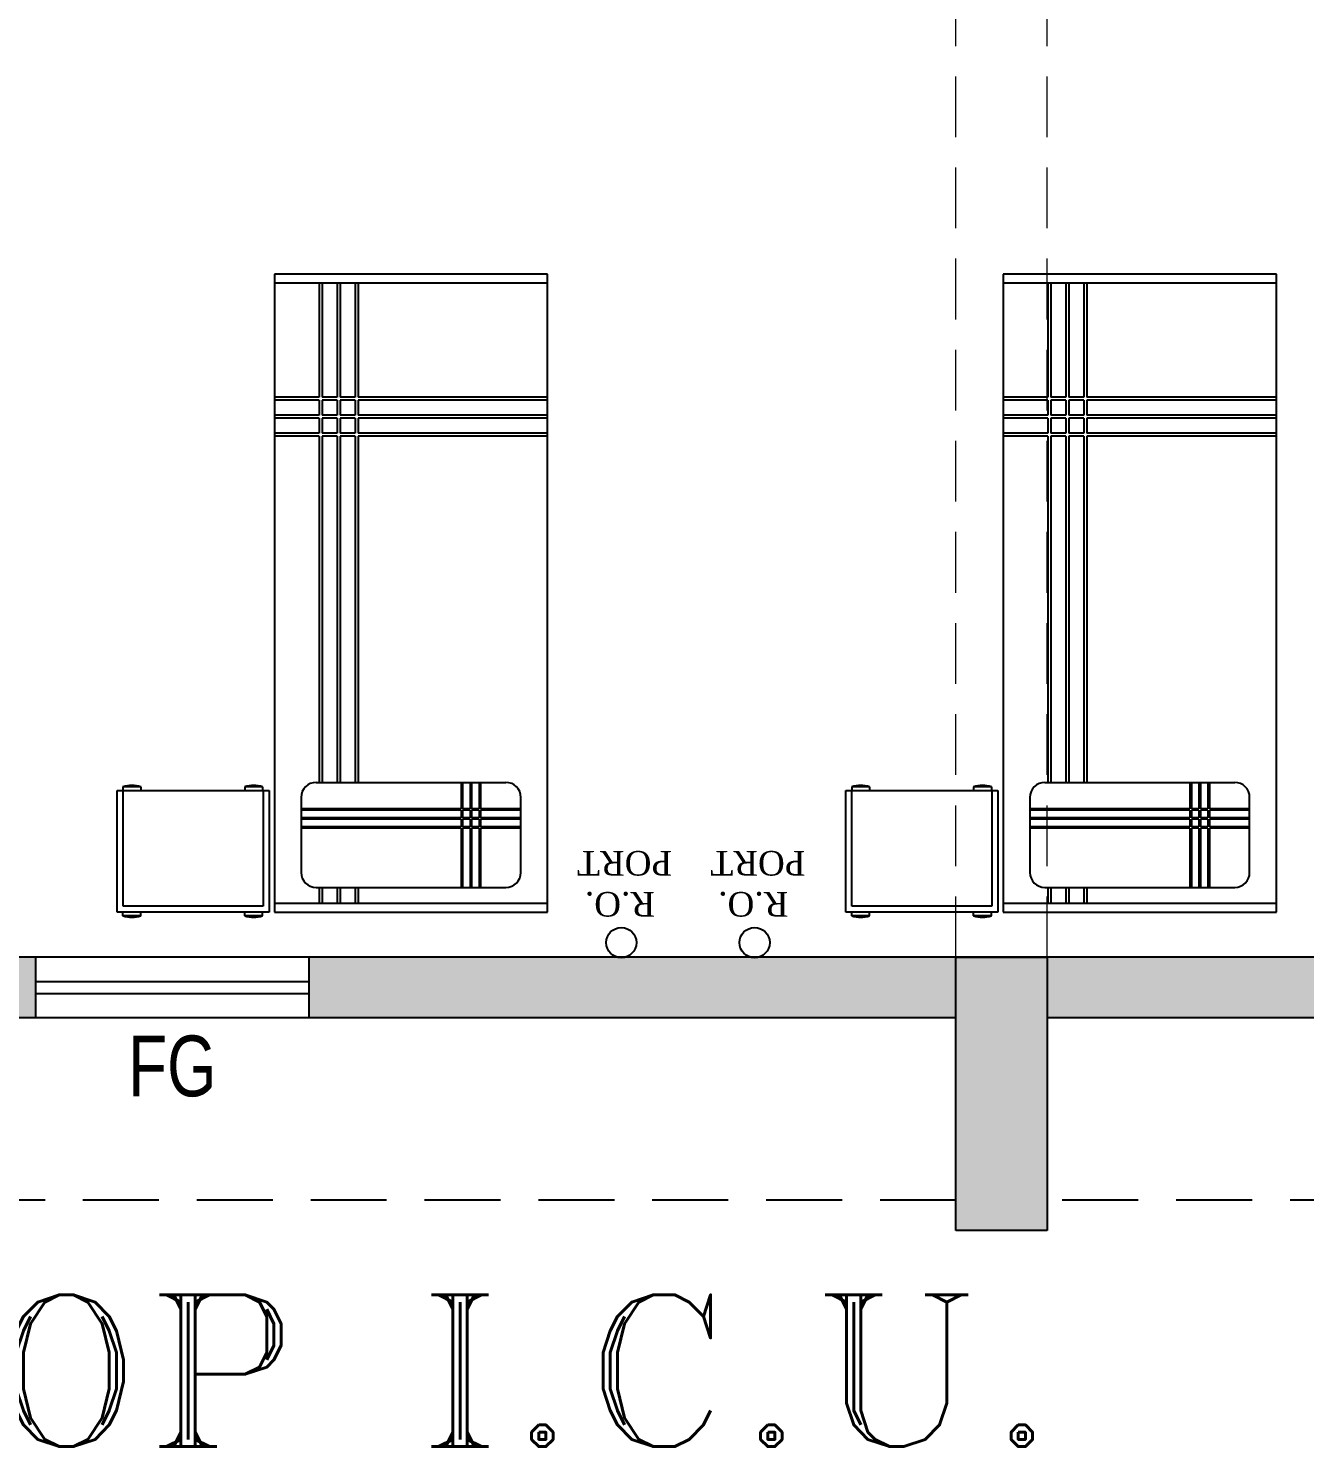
# Model space of a CAD drawing. Extents: x 11034434 to 11724204, y -4674497 to -3911811.
# Drawn here: x 11655334 to 11659537, y -4577864 to -4573195 of the extents above; entities that cross this region are included whole.
import ezdxf

# ---------------------------------------------------------------- set-up
doc = ezdxf.new("R2010")
doc.units = 0
doc.header["$MEASUREMENT"] = 0
for name, pattern in [('CENTER', [0]), ('DASHED', [0.75, 0.5, -0.25]), ('HIDDEN', [0.375, 0.25, -0.125])]:
    doc.linetypes.add(name, pattern=pattern)
doc.layers.get('0').update_dxf_attribs({"color": 251, "linetype": 'CONTINUOUS'})
for name, color, linetype in [('BEAM', 251, 'CONTINUOUS'), ('HATCH', 251, 'CONTINUOUS'), ('HS', 251, 'CONTINUOUS')]:
    doc.layers.add(name, color=color, linetype=linetype)
doc.layers.add('OT TEXT', color=251, linetype='CONTINUOUS', lineweight=5)
doc.styles.add('ARIAL', font='arial.ttf', dxfattribs={"width": 0.75})
doc.styles.add('ROMANT', font='romant.shx')
doc.styles.get("Standard").update_dxf_attribs({"font": 'arial.ttf'})

msp = doc.modelspace()

# ---------------------------------------------------------------- hatches: boundary and pattern name
at = {"layer": 'HATCH', "ltscale": 500}
h = msp.add_hatch(color=251, dxfattribs=at)
h.dxf.hatch_style = 1
h.paths.add_polyline_path([(11633364, -4566323), (11633664, -4566323), (11633664, -4567223), (11633364, -4567223)])
h.paths.add_polyline_path([(11676774, -4570188), (11677674, -4570188), (11677674, -4570488), (11676774, -4570488)])
h.paths.add_polyline_path([(11651189, -4576253), (11651489, -4576253), (11651489, -4577153), (11651189, -4577153)])
h.paths.add_polyline_path([(11673574, -4576253), (11674174, -4576253), (11674174, -4576553), (11673574, -4576553)])
h.paths.add_polyline_path([(11629934, -4558133), (11630684, -4558133), (11630684, -4558433), (11629934, -4558433)])
h.paths.add_polyline_path([(11629934, -4561663), (11630834, -4561663), (11630834, -4561963), (11629934, -4561963)])
h.paths.add_polyline_path([(11666915.7, -4576153), (11667744, -4576153), (11667744, -4576453), (11666915.7, -4576453)])
h.paths.add_polyline_path([(11643159, -4575553), (11643459, -4575553), (11643459, -4576453), (11643159, -4576453)])
h.paths.add_polyline_path([(11636989, -4575703), (11637289, -4575703), (11637289, -4576453), (11636989, -4576453)])
h.paths.add_polyline_path([(11636664, -4576478), (11636964, -4576478), (11636964, -4577228), (11636664, -4577228)])
h.paths.add_polyline_path([(11629934, -4547263), (11630684, -4547263), (11630684, -4547563), (11629934, -4547563)])
h.paths.add_polyline_path([(11676774, -4547263), (11677674, -4547263), (11677674, -4547563), (11676774, -4547563)])
h.paths.add_polyline_path([(11629834, -4566323), (11630134, -4566323), (11630134, -4567223), (11629834, -4567223)])
h.paths.add_polyline_path([(11636664, -4575703), (11636964, -4575703), (11636964, -4576453), (11636664, -4576453)])
h.paths.add_polyline_path([(11676674, -4533533), (11676974, -4533533), (11676974, -4532554.7), (11676674, -4532554.7)])
h.paths.add_polyline_path([(11629934, -4554533), (11630684, -4554533), (11630684, -4554833), (11629934, -4554833)])
h.paths.add_polyline_path([(11658389, -4576253), (11658689, -4576253), (11658689, -4577153), (11658389, -4577153)])
h.paths.add_polyline_path([(11676774, -4527303), (11677674, -4527303), (11677674, -4527603), (11676774, -4527603)])
h.paths.add_polyline_path([(11676774, -4543663), (11677674, -4543663), (11677674, -4543963), (11676774, -4543963)])
h.paths.add_polyline_path([(11629934, -4550933), (11630684, -4550933), (11630684, -4551233), (11629934, -4551233)])
h.paths.add_polyline_path([(11661989, -4570223), (11662289, -4570223), (11662289, -4571123), (11661989, -4571123)])
h.paths.add_polyline_path([(11676774, -4550933), (11677674, -4550933), (11677674, -4551233), (11676774, -4551233)])
h.paths.add_polyline_path([(11634979, -4536533), (11635279, -4536533), (11635279, -4537133), (11634979, -4537133)])
h.paths.add_polyline_path([(11629934, -4536533), (11630834, -4536533), (11630834, -4536833), (11629934, -4536833)])
h.paths.add_polyline_path([(11676774, -4536533), (11677574, -4536533), (11677574, -4536833), (11676774, -4536833)])
h.paths.add_polyline_path([(11673574, -4565263), (11674272.9, -4565263), (11674272.9, -4565563), (11673574, -4565563)])
h.paths.add_polyline_path([(11670744, -4576153), (11671572.3, -4576153), (11671572.3, -4576453), (11670744, -4576453)])
h.paths.add_polyline_path([(11676774, -4558133), (11677674, -4558133), (11677674, -4558433), (11676774, -4558433)])
h.paths.add_polyline_path([(11634979, -4532933), (11635279, -4532933), (11635279, -4533533), (11634979, -4533533)])
h.paths.add_polyline_path([(11635304, -4532933), (11635604, -4532933), (11635604, -4533533), (11635304, -4533533)])
h.paths.add_polyline_path([(11631314, -4532633), (11631614, -4532633), (11631614, -4533533), (11631314, -4533533)])
h.paths.add_polyline_path([(11676774, -4576153), (11677674, -4576153), (11677674, -4576453), (11676774, -4576453)])
h.paths.add_polyline_path([(11649424, -4525003), (11649724, -4525003), (11649724, -4525903), (11649424, -4525903)])
h.paths.add_polyline_path([(11655454, -4525003), (11655754, -4525003), (11655754, -4525903), (11655454, -4525903)])
h.paths.add_polyline_path([(11633364, -4575703), (11633664, -4575703), (11633664, -4576453), (11633364, -4576453)])
h.paths.add_polyline_path([(11635304, -4536533), (11635604, -4536533), (11635604, -4537133), (11635304, -4537133)])
h.paths.add_polyline_path([(11646124, -4525003), (11646424, -4525003), (11646424, -4525903), (11646124, -4525903)])
h.paths.add_polyline_path([(11631314, -4526753), (11631614, -4526753), (11631614, -4527503), (11631314, -4527503)])
h.paths.add_polyline_path([(11634979, -4540133), (11635279, -4540133), (11635279, -4540733), (11634979, -4540733)])
h.paths.add_polyline_path([(11635304, -4540733), (11635604, -4540733), (11635604, -4540133), (11635304, -4540133)])
h.paths.add_polyline_path([(11633364, -4561213), (11633664, -4561213), (11633664, -4561963), (11633364, -4561963)])
h.paths.add_polyline_path([(11634979, -4526753), (11635279, -4526753), (11635279, -4527503), (11634979, -4527503)])
h.paths.add_polyline_path([(11632914, -4576478), (11633664, -4576478), (11633664, -4576778), (11632914, -4576778)])
h.paths.add_polyline_path([(11661989, -4576253), (11662289, -4576253), (11662289, -4577153), (11661989, -4577153)])
h.paths.add_polyline_path([(11633364, -4570223), (11633664, -4570223), (11633664, -4570973), (11633364, -4570973)])
h.paths.add_polyline_path([(11654789, -4576253), (11655089, -4576253), (11655089, -4577153), (11654789, -4577153)])
h.paths.add_polyline_path([(11676774, -4540133), (11677674, -4540133), (11677674, -4540433), (11676774, -4540433)])
h.paths.add_polyline_path([(11629934, -4543663), (11630684, -4543663), (11630684, -4543963), (11629934, -4543963)])
h.paths.add_polyline_path([(11670744, -4576478), (11671344, -4576478), (11671344, -4576778), (11670744, -4576778)])
h.paths.add_polyline_path([(11629659, -4576478), (11630409, -4576478), (11630409, -4576778), (11629659, -4576778)])
h.paths.add_polyline_path([(11667144, -4576478), (11667744, -4576478), (11667744, -4576778), (11667144, -4576778)])
h.paths.add_polyline_path([(11630834, -4540133), (11629934, -4540133), (11629934, -4540433), (11630834, -4540433)])
h.paths.add_polyline_path([(11643159, -4570223), (11643459, -4570223), (11643459, -4571123), (11643159, -4571123)])
h.paths.add_polyline_path([(11647589, -4576253), (11647889, -4576253), (11647889, -4577153), (11647589, -4577153)])
h.paths.add_polyline_path([(11667444, -4570223), (11667744, -4570223), (11667744, -4571123), (11667444, -4571123)])
h.paths.add_polyline_path([(11676774, -4561663), (11677674, -4561663), (11677674, -4561963), (11676774, -4561963)])
h.paths.add_polyline_path([(11676774, -4566923), (11677752.3, -4566923), (11677752.3, -4567223), (11676774, -4567223)])
h.paths.add_polyline_path([(11637734, -4526603), (11638034, -4526603), (11638034, -4527503), (11637734, -4527503)])
edge = h.paths.add_edge_path()
edge.add_line((11658239, -4526603), (11658239, -4527503))
edge.add_line((11670744, -4567223), (11671722.3, -4567223))
edge.add_line((11636664, -4561213), (11636664, -4561963))
edge.add_line((11658539, -4533533), (11658539, -4532633))
edge.add_line((11636964, -4570973), (11636964, -4570223))
edge.add_line((11636989, -4570223), (11636989, -4570973))
h.paths.add_polyline_path([(11655454, -4566923), (11656354, -4566923), (11656354, -4567223), (11655454, -4567223)], flags=17)
h.paths.add_polyline_path([(11640094, -4566323), (11640394, -4566323), (11640394, -4567223), (11640094, -4567223)], flags=17)
h.paths.add_polyline_path([(11636989, -4566473), (11637289, -4566473), (11637289, -4567223), (11636989, -4567223)], flags=17)
h.paths.add_polyline_path([(11636989, -4570223), (11637289, -4570223), (11637289, -4570973), (11636989, -4570973)], flags=17)
h.paths.add_polyline_path([(11645445.7, -4566923), (11646424, -4566923), (11646424, -4567223), (11645445.7, -4567223)], flags=17)
h.paths.add_polyline_path([(11647249.9, -4570223), (11648228.1, -4570223), (11648228.1, -4570523), (11647249.9, -4570523)], flags=17)
h.paths.add_polyline_path([(11660814, -4566923), (11661714, -4566923), (11661714, -4567223), (11660814, -4567223)], flags=17)
h.paths.add_polyline_path([(11649424, -4566923), (11650402.3, -4566923), (11650402.3, -4567223), (11649424, -4567223)], flags=17)
h.paths.add_polyline_path([(11666844, -4566923), (11667744, -4566923), (11667744, -4567223), (11666844, -4567223)], flags=17)
h.paths.add_polyline_path([(11636664, -4566473), (11636964, -4566473), (11636964, -4567223), (11636664, -4567223)], flags=17)
h.paths.add_polyline_path([(11636664, -4570223), (11636964, -4570223), (11636964, -4570973), (11636664, -4570973)], flags=17)
h.paths.add_polyline_path([(11660814, -4540133), (11661714, -4540133), (11661714, -4540433), (11660814, -4540433)], flags=17)
h.paths.add_polyline_path([(11655454, -4532933), (11655754, -4532933), (11655754, -4533533), (11655454, -4533533)], flags=16)
h.paths.add_polyline_path([(11655454, -4547263), (11656354, -4547263), (11656354, -4547563), (11655454, -4547563)], flags=17)
h.paths.add_polyline_path([(11652224, -4531073), (11652824, -4531073), (11652824, -4531373), (11652224, -4531373)], flags=17)
h.paths.add_polyline_path([(11652224, -4533233), (11652824, -4533233), (11652824, -4533533), (11652224, -4533533)], flags=16)
h.paths.add_polyline_path([(11660814, -4561663), (11661714, -4561663), (11661714, -4561963), (11660814, -4561963)], flags=17)
h.paths.add_polyline_path([(11636664, -4561213), (11636964, -4561213), (11636964, -4561963), (11636664, -4561963)], flags=17)
h.paths.add_polyline_path([(11646424, -4551233), (11645524, -4551233), (11645524, -4550933), (11646424, -4550933)], flags=17)
h.paths.add_polyline_path([(11639494, -4558133), (11640394, -4558133), (11640394, -4558433), (11639494, -4558433)], flags=17)
h.paths.add_polyline_path([(11646124, -4561363), (11646424, -4561363), (11646424, -4562263), (11646124, -4562263)], flags=17)
h.paths.add_polyline_path([(11639494, -4561663), (11640394, -4561663), (11640394, -4561963), (11639494, -4561963)], flags=17)
h.paths.add_polyline_path([(11655454, -4558133), (11656354, -4558133), (11656354, -4558433), (11655454, -4558433)], flags=17)
h.paths.add_polyline_path([(11636989, -4561213), (11637289, -4561213), (11637289, -4561963), (11636989, -4561963)], flags=17)
h.paths.add_polyline_path([(11639494, -4554533), (11640394, -4554533), (11640394, -4554833), (11639494, -4554833)], flags=17)
h.paths.add_polyline_path([(11660814, -4543663), (11661714, -4543663), (11661714, -4543963), (11660814, -4543963)], flags=17)
h.paths.add_polyline_path([(11660814, -4554533), (11661714, -4554533), (11661714, -4554833), (11660814, -4554833)], flags=17)
h.paths.add_polyline_path([(11660814, -4550933), (11661714, -4550933), (11661714, -4551233), (11660814, -4551233)], flags=17)
h.paths.add_polyline_path([(11664314, -4565263), (11664914, -4565263), (11664914, -4565563), (11664314, -4565563)], flags=17)
h.paths.add_polyline_path([(11670744, -4547263), (11671644, -4547263), (11671644, -4547563), (11670744, -4547563)], flags=17)
h.paths.add_polyline_path([(11666844, -4547263), (11667744, -4547263), (11667744, -4547563), (11666844, -4547563)], flags=17)
h.paths.add_polyline_path([(11649424, -4554233), (11649724, -4554233), (11649724, -4555133), (11649424, -4555133)], flags=17)
h.paths.add_polyline_path([(11655454, -4554533), (11656354, -4554533), (11656354, -4554833), (11655454, -4554833)], flags=17)
h.paths.add_polyline_path([(11670744, -4566923), (11671722.3, -4566923), (11671722.3, -4567223), (11670744, -4567223)], flags=17)
h.paths.add_polyline_path([(11646124, -4554233), (11646424, -4554233), (11646424, -4555133), (11646124, -4555133)], flags=17)
h.paths.add_polyline_path([(11667444, -4554233), (11667744, -4554233), (11667744, -4555133), (11667444, -4555133)], flags=17)
h.paths.add_polyline_path([(11649424, -4547263), (11650324, -4547263), (11650324, -4547563), (11649424, -4547563)], flags=17)
h.paths.add_polyline_path([(11662541.5, -4533233), (11663441.5, -4533233), (11663441.5, -4533533), (11662541.5, -4533533)], flags=17)
h.paths.add_polyline_path([(11666844, -4533233), (11667744, -4533233), (11667744, -4533533), (11666844, -4533533)], flags=17)
h.paths.add_polyline_path([(11670744, -4533233), (11671644, -4533233), (11671644, -4533533), (11670744, -4533533)], flags=17)
h.paths.add_polyline_path([(11655454, -4550933), (11656354, -4550933), (11656354, -4551233), (11655454, -4551233)], flags=17)
h.paths.add_polyline_path([(11649424, -4550933), (11650324, -4550933), (11650324, -4551233), (11649424, -4551233)], flags=17)
h.paths.add_polyline_path([(11642994, -4565263), (11643594, -4565263), (11643594, -4565563), (11642994, -4565563)], flags=17)
h.paths.add_polyline_path([(11655454, -4540133), (11656354, -4540133), (11656354, -4540433), (11655454, -4540433)], flags=17)
h.paths.add_polyline_path([(11639494, -4550933), (11640394, -4550933), (11640394, -4551233), (11639494, -4551233)], flags=17)
h.paths.add_polyline_path([(11670744, -4550933), (11671644, -4550933), (11671644, -4551233), (11670744, -4551233)], flags=17)
h.paths.add_polyline_path([(11666844, -4550933), (11667744, -4550933), (11667744, -4551233), (11666844, -4551233)], flags=17)
h.paths.add_polyline_path([(11670744, -4554233), (11671044, -4554233), (11671044, -4555133), (11670744, -4555133)], flags=17)
h.paths.add_polyline_path([(11649424, -4557833), (11649724, -4557833), (11649724, -4558733), (11649424, -4558733)], flags=17)
h.paths.add_polyline_path([(11670744, -4561363), (11671044, -4561363), (11671044, -4562263), (11670744, -4562263)], flags=17)
h.paths.add_polyline_path([(11655454, -4543663), (11656354, -4543663), (11656354, -4543963), (11655454, -4543963)], flags=17)
h.paths.add_polyline_path([(11667444, -4543363), (11667744, -4543363), (11667744, -4544263), (11667444, -4544263)], flags=17)
h.paths.add_polyline_path([(11670744, -4543363), (11671044, -4543363), (11671044, -4544263), (11670744, -4544263)], flags=17)
h.paths.add_polyline_path([(11645524, -4547263), (11646424, -4547263), (11646424, -4547563), (11645524, -4547563)], flags=17)
h.paths.add_polyline_path([(11660618.7, -4547262.8), (11661714, -4547263), (11661714, -4547563), (11660618.7, -4547562.8)], flags=17)
h.paths.add_polyline_path([(11639494, -4547263), (11640394, -4547263), (11640394, -4547563), (11639494, -4547563)], flags=17)
h.paths.add_polyline_path([(11654449.9, -4570223), (11655428.1, -4570223), (11655428.1, -4570523), (11654449.9, -4570523)], flags=17)
h.paths.add_polyline_path([(11646124, -4557833), (11646424, -4557833), (11646424, -4558733), (11646124, -4558733)], flags=17)
h.paths.add_polyline_path([(11641979, -4527503), (11642279, -4527503), (11642279, -4526703), (11641979, -4526703)], flags=17)
h.paths.add_polyline_path([(11670744, -4539833), (11671044, -4539833), (11671044, -4540733), (11670744, -4540733)], flags=17)
h.paths.add_polyline_path([(11646124, -4530473), (11646424, -4530473), (11646424, -4531373), (11646124, -4531373)], flags=17)
h.paths.add_polyline_path([(11660814, -4536533), (11661714, -4536533), (11661714, -4536833), (11660814, -4536833)], flags=17)
h.paths.add_polyline_path([(11655454, -4530473), (11655754, -4530473), (11655754, -4531373), (11655454, -4531373)], flags=17)
h.paths.add_polyline_path([(11641979, -4532633), (11642279, -4532633), (11642279, -4533533), (11641979, -4533533)], flags=17)
h.paths.add_polyline_path([(11658239, -4532633), (11658539, -4532633), (11658539, -4533533), (11658239, -4533533)], flags=16)
h.paths.add_polyline_path([(11639494, -4536533), (11640394, -4536533), (11640394, -4536833), (11639494, -4536833)], flags=17)
h.paths.add_polyline_path([(11649424, -4536533), (11650069, -4536533), (11650069, -4536833), (11649424, -4536833)], flags=17)
h.paths.add_polyline_path([(11637734, -4532633), (11638034, -4532633), (11638034, -4533533), (11637734, -4533533)], flags=17)
h.paths.add_polyline_path([(11667444, -4526603), (11667744, -4526603), (11667744, -4527503), (11667444, -4527503)], flags=17)
h.paths.add_polyline_path([(11646124, -4532633), (11646424, -4532633), (11646424, -4533533), (11646124, -4533533)], flags=17)
h.paths.add_polyline_path([(11662841.5, -4526603), (11663141.5, -4526603), (11663141.5, -4527503), (11662841.5, -4527503)], flags=17)
h.paths.add_polyline_path([(11670744, -4536533), (11671644, -4536533), (11671644, -4536833), (11670744, -4536833)], flags=17)
h.paths.add_polyline_path([(11646124, -4543363), (11646424, -4543363), (11646424, -4544263), (11646124, -4544263)], flags=17)
h.paths.add_polyline_path([(11639494, -4540133), (11640394, -4540133), (11640394, -4540433), (11639494, -4540433)], flags=17)
h.paths.add_polyline_path([(11658239, -4526603), (11658539, -4526603), (11658539, -4527503), (11658239, -4527503)], flags=17)
h.paths.add_polyline_path([(11666844, -4536533), (11667744, -4536533), (11667744, -4536833), (11666844, -4536833)], flags=17)
h.paths.add_polyline_path([(11670744, -4526603), (11671044, -4526603), (11671044, -4527503), (11670744, -4527503)], flags=17)
h.paths.add_polyline_path([(11658049.9, -4570223), (11659028.1, -4570223), (11659028.1, -4570523), (11658049.9, -4570523)], flags=17)
h.paths.add_polyline_path([(11655454, -4536533), (11656354, -4536533), (11656354, -4536833), (11655454, -4536833)], flags=17)
h.paths.add_polyline_path([(11655454, -4561663), (11656354, -4561663), (11656354, -4561963), (11655454, -4561963)], flags=17)
h.paths.add_polyline_path([(11649424, -4539833), (11649724, -4539833), (11649724, -4540733), (11649424, -4540733)], flags=17)
h.paths.add_polyline_path([(11660814, -4558133), (11661714, -4558133), (11661714, -4558433), (11660814, -4558433)], flags=17)
h.paths.add_polyline_path([(11646124, -4540733), (11646424, -4540733), (11646424, -4539835.4), (11646124, -4539835.4)], flags=17)
h.paths.add_polyline_path([(11667444, -4557833), (11667744, -4557833), (11667744, -4558733), (11667444, -4558733)], flags=17)
h.paths.add_polyline_path([(11649424, -4561363), (11649724, -4561363), (11649724, -4562263), (11649424, -4562263)], flags=17)
h.paths.add_polyline_path([(11670744, -4557833), (11671044, -4557833), (11671044, -4558733), (11670744, -4558733)], flags=17)
h.paths.add_polyline_path([(11645445.7, -4536533), (11646424, -4536533), (11646424, -4536833), (11645445.7, -4536833)], flags=17)
h.paths.add_polyline_path([(11667444, -4561363), (11667744, -4561363), (11667744, -4562263), (11667444, -4562263)], flags=17)
h.paths.add_polyline_path([(11649424, -4543363), (11649724, -4543363), (11649724, -4544263), (11649424, -4544263)], flags=17)
h.paths.add_polyline_path([(11639494, -4543663), (11640394, -4543663), (11640394, -4543963), (11639494, -4543963)], flags=17)
h.paths.add_polyline_path([(11667444, -4539833), (11667744, -4539833), (11667744, -4540733), (11667444, -4540733)], flags=17)
h.paths.add_polyline_path([(11671044, -4570280.2), (11670744, -4570280.2), (11670744, -4571201.3), (11671044, -4571201.3)])
at = {"layer": 'HS', "linetype": 'CENTER', "ltscale": 500, "true_color": 0x636466}
h = msp.add_hatch(dxfattribs=at)
h.set_pattern_fill('ANSI31', color=251, scale=10)
h.set_pattern_definition([(45, (11649584.3326, -4576357.0299), (-0.88388348, 0.88388348), [])])
h.paths.add_polyline_path([(11651189, -4576253), (11650503, -4576253, -0.135626), (11650476.5, -4576253), (11649058, -4576253), (11649058, -4576453), (11651189, -4576453)])
h.paths.add_polyline_path([(11648158, -4576253), (11647889, -4576253), (11647889, -4576453), (11648158, -4576453)])
h.paths.add_polyline_path([(11651758, -4576253), (11651489, -4576253), (11651489, -4576453), (11651758, -4576453)])
h.paths.add_polyline_path([(11654789, -4576253), (11654734.8, -4576253), (11654734.8, -4576353.3), (11653786.7, -4576352.7), (11653786.8, -4576253), (11653703.4, -4576253), (11653703.4, -4576353), (11652755.3, -4576353), (11652755.4, -4576253), (11652658, -4576253), (11652658, -4576453), (11654789, -4576453)])
h.paths.add_polyline_path([(11655358, -4576253), (11655089, -4576253), (11655089, -4576453), (11655358, -4576453)])
h.paths.add_polyline_path([(11658389, -4576253), (11657739, -4576253, -0.135626), (11657712.5, -4576253), (11657300.1, -4576253, -0.135626), (11657273.5, -4576253), (11656258, -4576253), (11656258, -4576453), (11658389, -4576453)])
h.paths.add_polyline_path([(11660873.5, -4576253), (11659930, -4576253, -0.135626), (11659903.5, -4576253), (11658689, -4576253), (11658689, -4576453), (11660873.5, -4576453)])
h.paths.add_polyline_path([(11661989, -4576253), (11661773.5, -4576253), (11661773.5, -4576453), (11661989, -4576453)])
h.paths.add_polyline_path([(11637679.9, -4567158), (11637664.9, -4567158), (11637664.9, -4567123), (11637619.9, -4567123), (11637289, -4567123), (11637289, -4567223), (11637619.9, -4567223), (11637664.9, -4567223), (11637664.9, -4567220.5, 0.414214), (11637677.4, -4567208)])

# ---------------------------------------------------------------- linework, layer by layer
at = {"lineweight": 25}
for p, q in [((11656144.3, -4574004.4), (11656144.3, -4576104.4)), ((11657044.3, -4574004.4), (11656144.3, -4574004.4)), ((11657044.3, -4574033.9), (11656144.3, -4574033.9)), ((11657044.3, -4576104.4), (11657044.3, -4574004.4)), ((11658544.3, -4574004.4), (11658544.3, -4576104.4)), ((11659444.3, -4574004.4), (11658544.3, -4574004.4)), ((11659444.3, -4574033.9), (11658544.3, -4574033.9)), ((11659444.3, -4576104.4), (11659444.3, -4574004.4)), ((11655626.8, -4575704.4), (11656126.8, -4575704.4)), ((11655626.8, -4576104.4), (11655626.8, -4575704.4)), ((11655645.6, -4575692.2), (11655645.6, -4575704.4)), ((11655704.7, -4575692.2), (11655645.6, -4575692.2)), ((11655646.5, -4576084.7), (11655646.5, -4575704.4)), ((11655704.7, -4575692.2), (11655704.7, -4575704.4)), ((11656046.6, -4575692.2), (11656046.6, -4575704.4)), ((11656105.7, -4575692.2), (11656046.6, -4575692.2)), ((11656105.7, -4575692.2), (11656105.7, -4575704.4)), ((11656107.1, -4575704.4), (11656107.1, -4576084.7)), ((11656126.8, -4575704.4), (11656126.8, -4576104.4)), ((11656281.6, -4575677.5), (11656906.9, -4575677.5)), ((11658026.8, -4575704.4), (11658526.8, -4575704.4)), ((11658026.8, -4576104.4), (11658026.8, -4575704.4)), ((11658045.6, -4575692.2), (11658045.6, -4575704.4)), ((11658104.7, -4575692.2), (11658045.6, -4575692.2)), ((11658046.5, -4576084.7), (11658046.5, -4575704.4)), ((11658104.7, -4575692.2), (11658104.7, -4575704.4)), ((11658446.6, -4575692.2), (11658446.6, -4575704.4)), ((11658505.7, -4575692.2), (11658446.6, -4575692.2)), ((11658505.7, -4575692.2), (11658505.7, -4575704.4)), ((11658507.1, -4575704.4), (11658507.1, -4576084.7)), ((11658526.8, -4575704.4), (11658526.8, -4576104.4)), ((11658681.6, -4575677.5), (11659306.9, -4575677.5)), ((11656232.4, -4575726.7), (11656232.4, -4575974.1)), ((11656956.1, -4575974.1), (11656956.1, -4575726.7)), ((11658632.4, -4575726.7), (11658632.4, -4575974.1)), ((11659356.1, -4575974.1), (11659356.1, -4575726.7)), ((11656281.6, -4576023.4), (11656906.9, -4576023.4)), ((11658681.6, -4576023.4), (11659306.9, -4576023.4)), ((11656107.1, -4576084.7), (11655646.5, -4576084.7)), ((11656144.3, -4576074.9), (11657044.3, -4576074.9)), ((11658507.1, -4576084.7), (11658046.5, -4576084.7)), ((11658544.3, -4576074.9), (11659444.3, -4576074.9)), ((11656126.8, -4576104.4), (11655626.8, -4576104.4)), ((11655645.6, -4576116.6), (11655645.6, -4576104.4)), ((11655704.7, -4576116.6), (11655645.6, -4576116.6)), ((11655704.7, -4576116.6), (11655704.7, -4576104.4)), ((11656046.6, -4576116.6), (11656046.6, -4576104.4)), ((11656105.7, -4576116.6), (11656046.6, -4576116.6)), ((11656105.7, -4576116.6), (11656105.7, -4576104.4)), ((11656144.3, -4576104.4), (11657044.3, -4576104.4)), ((11658526.8, -4576104.4), (11658026.8, -4576104.4)), ((11658045.6, -4576116.6), (11658045.6, -4576104.4)), ((11658104.7, -4576116.6), (11658045.6, -4576116.6)), ((11658104.7, -4576116.6), (11658104.7, -4576104.4)), ((11658446.6, -4576116.6), (11658446.6, -4576104.4)), ((11658505.7, -4576116.6), (11658446.6, -4576116.6)), ((11658505.7, -4576116.6), (11658505.7, -4576104.4)), ((11658544.3, -4576104.4), (11659444.3, -4576104.4)), ((11658389, -4577153), (11658389, -4576253)), ((11658389, -4576253), (11658689, -4576253)), ((11658689, -4576253), (11658689, -4577153)), ((11658689, -4577153), (11658389, -4577153))]:
    msp.add_line(p, q, dxfattribs=at)
at = {"lineweight": 25, "ltscale": 0.75}
for p, q in [((11656291.9, -4574033.9), (11656291.9, -4574409.3)), ((11656301.7, -4574033.9), (11656301.7, -4574409.3)), ((11656350.9, -4574033.9), (11656350.9, -4574409.3)), ((11656360.8, -4574033.9), (11656360.8, -4574409.3)), ((11656410, -4574033.9), (11656410, -4574409.3)), ((11656419.8, -4574033.9), (11656419.8, -4574409.3)), ((11658691.9, -4574033.9), (11658691.9, -4574409.3)), ((11658701.7, -4574033.9), (11658701.7, -4574409.3)), ((11658751, -4574033.9), (11658751, -4574409.3)), ((11658760.8, -4574033.9), (11658760.8, -4574409.3)), ((11658810, -4574033.9), (11658810, -4574409.3)), ((11658819.9, -4574033.9), (11658819.9, -4574409.3)), ((11656291.9, -4574409.3), (11656144.3, -4574409.3)), ((11656350.9, -4574409.3), (11656301.7, -4574409.3)), ((11656410, -4574409.3), (11656360.8, -4574409.3)), ((11657044.3, -4574409.3), (11656419.8, -4574409.3)), ((11658691.9, -4574409.3), (11658544.3, -4574409.3)), ((11658751, -4574409.3), (11658701.7, -4574409.3)), ((11658810, -4574409.3), (11658760.8, -4574409.3)), ((11659444.3, -4574409.3), (11658819.9, -4574409.3)), ((11656291.9, -4574419.1), (11656144.3, -4574419.1)), ((11656291.9, -4574419.1), (11656291.9, -4574468.3)), ((11656301.7, -4574419.1), (11656301.7, -4574468.3)), ((11656350.9, -4574419.1), (11656301.7, -4574419.1)), ((11656350.9, -4574419.1), (11656350.9, -4574468.3)), ((11656360.8, -4574419.1), (11656360.8, -4574468.3)), ((11656410, -4574419.1), (11656360.8, -4574419.1)), ((11656410, -4574419.1), (11656410, -4574468.3)), ((11656419.8, -4574419.1), (11656419.8, -4574468.3)), ((11657044.3, -4574419.1), (11656419.8, -4574419.1)), ((11658691.9, -4574419.1), (11658544.3, -4574419.1)), ((11658691.9, -4574419.1), (11658691.9, -4574468.3)), ((11658701.7, -4574419.1), (11658701.7, -4574468.3)), ((11658751, -4574419.1), (11658701.7, -4574419.1)), ((11658751, -4574419.1), (11658751, -4574468.3)), ((11658760.8, -4574419.1), (11658760.8, -4574468.3)), ((11658810, -4574419.1), (11658760.8, -4574419.1)), ((11658810, -4574419.1), (11658810, -4574468.3)), ((11658819.9, -4574419.1), (11658819.9, -4574468.3)), ((11659444.3, -4574419.1), (11658819.9, -4574419.1)), ((11656291.9, -4574468.3), (11656144.3, -4574468.3)), ((11656291.9, -4574478.2), (11656144.3, -4574478.2)), ((11656291.9, -4574478.2), (11656291.9, -4574527.4)), ((11656350.9, -4574468.3), (11656301.7, -4574468.3)), ((11656301.7, -4574478.2), (11656301.7, -4574527.4)), ((11656350.9, -4574478.2), (11656301.7, -4574478.2)), ((11656350.9, -4574478.2), (11656350.9, -4574527.4)), ((11656410, -4574468.3), (11656360.8, -4574468.3)), ((11656360.8, -4574478.2), (11656360.8, -4574527.4)), ((11656410, -4574478.2), (11656360.8, -4574478.2)), ((11656410, -4574478.2), (11656410, -4574527.4)), ((11657044.3, -4574468.3), (11656419.8, -4574468.3)), ((11656419.8, -4574478.2), (11656419.8, -4574527.4)), ((11657044.3, -4574478.2), (11656419.8, -4574478.2)), ((11658691.9, -4574468.3), (11658544.3, -4574468.3)), ((11658691.9, -4574478.2), (11658544.3, -4574478.2)), ((11658691.9, -4574478.2), (11658691.9, -4574527.4)), ((11658751, -4574468.3), (11658701.7, -4574468.3)), ((11658701.7, -4574478.2), (11658701.7, -4574527.4)), ((11658751, -4574478.2), (11658701.7, -4574478.2)), ((11658751, -4574478.2), (11658751, -4574527.4)), ((11658810, -4574468.3), (11658760.8, -4574468.3)), ((11658760.8, -4574478.2), (11658760.8, -4574527.4)), ((11658810, -4574478.2), (11658760.8, -4574478.2)), ((11658810, -4574478.2), (11658810, -4574527.4)), ((11659444.3, -4574468.3), (11658819.9, -4574468.3)), ((11658819.9, -4574478.2), (11658819.9, -4574527.4)), ((11659444.3, -4574478.2), (11658819.9, -4574478.2)), ((11656291.9, -4574527.4), (11656144.3, -4574527.4)), ((11656291.9, -4574537.2), (11656144.3, -4574537.2)), ((11656291.9, -4574537.2), (11656291.9, -4575677.5)), ((11656350.9, -4574527.4), (11656301.7, -4574527.4)), ((11656301.7, -4574537.2), (11656301.7, -4575677.5)), ((11656350.9, -4574537.2), (11656301.7, -4574537.2)), ((11656350.9, -4574537.2), (11656350.9, -4575677.5)), ((11656410, -4574527.4), (11656360.8, -4574527.4)), ((11656410, -4574537.2), (11656360.8, -4574537.2)), ((11656360.8, -4574537.2), (11656360.8, -4575677.5)), ((11656410, -4574537.2), (11656410, -4575677.5)), ((11657044.3, -4574527.4), (11656419.8, -4574527.4)), ((11656419.8, -4574537.2), (11656419.8, -4575677.5)), ((11657044.3, -4574537.2), (11656419.8, -4574537.2)), ((11658691.9, -4574527.4), (11658544.3, -4574527.4)), ((11658691.9, -4574537.2), (11658544.3, -4574537.2)), ((11658691.9, -4574537.2), (11658691.9, -4575677.5)), ((11658751, -4574527.4), (11658701.7, -4574527.4)), ((11658701.7, -4574537.2), (11658701.7, -4575677.5)), ((11658751, -4574537.2), (11658701.7, -4574537.2)), ((11658751, -4574537.2), (11658751, -4575677.5)), ((11658810, -4574527.4), (11658760.8, -4574527.4)), ((11658810, -4574537.2), (11658760.8, -4574537.2)), ((11658760.8, -4574537.2), (11658760.8, -4575677.5)), ((11658810, -4574537.2), (11658810, -4575677.5)), ((11659444.3, -4574527.4), (11658819.9, -4574527.4)), ((11658819.9, -4574537.2), (11658819.9, -4575677.5)), ((11659444.3, -4574537.2), (11658819.9, -4574537.2)), ((11656759.4, -4575677.5), (11656759.4, -4575764.4)), ((11656764.3, -4575677.5), (11656764.3, -4575764.4)), ((11656788.9, -4575677.5), (11656788.9, -4575764.4)), ((11656793.8, -4575677.5), (11656793.8, -4575764.4)), ((11656818.4, -4575677.5), (11656818.4, -4575764.4)), ((11656823.4, -4575677.5), (11656823.4, -4575764.4)), ((11659159.4, -4575677.5), (11659159.4, -4575764.4)), ((11659164.3, -4575677.5), (11659164.3, -4575764.4)), ((11659188.9, -4575677.5), (11659188.9, -4575764.4)), ((11659193.8, -4575677.5), (11659193.8, -4575764.4)), ((11659218.5, -4575677.5), (11659218.5, -4575764.4)), ((11659223.4, -4575677.5), (11659223.4, -4575764.4)), ((11656759.4, -4575764.4), (11656232.4, -4575764.4)), ((11656788.9, -4575764.4), (11656764.3, -4575764.4)), ((11656818.4, -4575764.4), (11656793.8, -4575764.4)), ((11656956.1, -4575764.4), (11656823.4, -4575764.4)), ((11659159.4, -4575764.4), (11658632.4, -4575764.4)), ((11659188.9, -4575764.4), (11659164.3, -4575764.4)), ((11659218.5, -4575764.4), (11659193.8, -4575764.4)), ((11659356.1, -4575764.4), (11659223.4, -4575764.4)), ((11656759.4, -4575769.3), (11656232.4, -4575769.3)), ((11656759.4, -4575793.9), (11656232.4, -4575793.9)), ((11656759.4, -4575798.8), (11656232.4, -4575798.8)), ((11656759.4, -4575769.3), (11656759.4, -4575793.9)), ((11656759.4, -4575798.8), (11656759.4, -4575823.5)), ((11656788.9, -4575769.3), (11656764.3, -4575769.3)), ((11656764.3, -4575769.3), (11656764.3, -4575793.9)), ((11656788.9, -4575793.9), (11656764.3, -4575793.9)), ((11656788.9, -4575798.8), (11656764.3, -4575798.8)), ((11656764.3, -4575798.8), (11656764.3, -4575823.5)), ((11656788.9, -4575769.3), (11656788.9, -4575793.9)), ((11656788.9, -4575798.8), (11656788.9, -4575823.5)), ((11656818.4, -4575769.3), (11656793.8, -4575769.3)), ((11656793.8, -4575769.3), (11656793.8, -4575793.9)), ((11656818.4, -4575793.9), (11656793.8, -4575793.9)), ((11656818.4, -4575798.8), (11656793.8, -4575798.8)), ((11656793.8, -4575798.8), (11656793.8, -4575823.5)), ((11656818.4, -4575769.3), (11656818.4, -4575793.9)), ((11656818.4, -4575798.8), (11656818.4, -4575823.5)), ((11656823.4, -4575769.3), (11656823.4, -4575793.9)), ((11656956.1, -4575769.3), (11656823.4, -4575769.3)), ((11656956.1, -4575793.9), (11656823.4, -4575793.9)), ((11656823.4, -4575798.8), (11656823.4, -4575823.5)), ((11656956.1, -4575798.8), (11656823.4, -4575798.8)), ((11659159.4, -4575769.3), (11658632.4, -4575769.3)), ((11659159.4, -4575793.9), (11658632.4, -4575793.9)), ((11659159.4, -4575798.8), (11658632.4, -4575798.8)), ((11659159.4, -4575769.3), (11659159.4, -4575793.9)), ((11659159.4, -4575798.8), (11659159.4, -4575823.5)), ((11659188.9, -4575769.3), (11659164.3, -4575769.3)), ((11659164.3, -4575769.3), (11659164.3, -4575793.9)), ((11659188.9, -4575793.9), (11659164.3, -4575793.9)), ((11659188.9, -4575798.8), (11659164.3, -4575798.8)), ((11659164.3, -4575798.8), (11659164.3, -4575823.5)), ((11659188.9, -4575769.3), (11659188.9, -4575793.9)), ((11659188.9, -4575798.8), (11659188.9, -4575823.5)), ((11659218.5, -4575769.3), (11659193.8, -4575769.3)), ((11659193.8, -4575769.3), (11659193.8, -4575793.9)), ((11659218.5, -4575793.9), (11659193.8, -4575793.9)), ((11659218.5, -4575798.8), (11659193.8, -4575798.8)), ((11659193.8, -4575798.8), (11659193.8, -4575823.5)), ((11659218.5, -4575769.3), (11659218.5, -4575793.9)), ((11659218.5, -4575798.8), (11659218.5, -4575823.5)), ((11659223.4, -4575769.3), (11659223.4, -4575793.9)), ((11659356.1, -4575769.3), (11659223.4, -4575769.3)), ((11659356.1, -4575793.9), (11659223.4, -4575793.9)), ((11659223.4, -4575798.8), (11659223.4, -4575823.5)), ((11659356.1, -4575798.8), (11659223.4, -4575798.8)), ((11656759.4, -4575823.5), (11656232.4, -4575823.5)), ((11656759.4, -4575828.4), (11656232.4, -4575828.4)), ((11656759.4, -4575828.4), (11656759.4, -4576023.4)), ((11656788.9, -4575823.5), (11656764.3, -4575823.5)), ((11656764.3, -4575828.4), (11656764.3, -4576023.4)), ((11656788.9, -4575828.4), (11656764.3, -4575828.4)), ((11656788.9, -4575828.4), (11656788.9, -4576023.4)), ((11656818.4, -4575823.5), (11656793.8, -4575823.5)), ((11656793.8, -4575828.4), (11656793.8, -4576023.4)), ((11656818.4, -4575828.4), (11656793.8, -4575828.4)), ((11656818.4, -4575828.4), (11656818.4, -4576023.4)), ((11656956.1, -4575823.5), (11656823.4, -4575823.5)), ((11656823.4, -4575828.4), (11656823.4, -4576023.4)), ((11656956.1, -4575828.4), (11656823.4, -4575828.4)), ((11659159.4, -4575823.5), (11658632.4, -4575823.5)), ((11659159.4, -4575828.4), (11658632.4, -4575828.4)), ((11659159.4, -4575828.4), (11659159.4, -4576023.4)), ((11659188.9, -4575823.5), (11659164.3, -4575823.5)), ((11659164.3, -4575828.4), (11659164.3, -4576023.4)), ((11659188.9, -4575828.4), (11659164.3, -4575828.4)), ((11659188.9, -4575828.4), (11659188.9, -4576023.4)), ((11659218.5, -4575823.5), (11659193.8, -4575823.5)), ((11659193.8, -4575828.4), (11659193.8, -4576023.4)), ((11659218.5, -4575828.4), (11659193.8, -4575828.4)), ((11659218.5, -4575828.4), (11659218.5, -4576023.4)), ((11659356.1, -4575823.5), (11659223.4, -4575823.5)), ((11659223.4, -4575828.4), (11659223.4, -4576023.4)), ((11659356.1, -4575828.4), (11659223.4, -4575828.4)), ((11656291.9, -4576023.4), (11656291.9, -4576074.9)), ((11656301.7, -4576023.4), (11656301.7, -4576074.9)), ((11656350.9, -4576023.4), (11656350.9, -4576074.9)), ((11656360.8, -4576023.4), (11656360.8, -4576074.9)), ((11656410, -4576023.4), (11656410, -4576074.9)), ((11656419.8, -4576023.4), (11656419.8, -4576074.9)), ((11658691.9, -4576023.4), (11658691.9, -4576074.9)), ((11658701.7, -4576023.4), (11658701.7, -4576074.9)), ((11658751, -4576023.4), (11658751, -4576074.9)), ((11658760.8, -4576023.4), (11658760.8, -4576074.9)), ((11658810, -4576023.4), (11658810, -4576074.9)), ((11658819.9, -4576023.4), (11658819.9, -4576074.9))]:
    msp.add_line(p, q, dxfattribs=at)
at = {"lineweight": 25, "ltscale": 500}
for p, q in [((11661989, -4576253), (11647889, -4576253)), ((11655358, -4576253), (11655358, -4576453)), ((11656258, -4576253), (11656258, -4576453)), ((11658389, -4576453), (11655089, -4576453)), ((11661989, -4576453), (11658689, -4576453))]:
    msp.add_line(p, q, dxfattribs=at)
at = {"lineweight": 25, "ltscale": 2}
for p, q in [((11655358, -4576333), (11656258, -4576333)), ((11655358, -4576373), (11656258, -4576373))]:
    msp.add_line(p, q, dxfattribs=at)
at = {"linetype": 'DASHED', "lineweight": 25, "ltscale": 500}
for p, q in [((11658389, -4577053), (11655089, -4577053)), ((11661989, -4577053), (11658689, -4577053))]:
    msp.add_line(p, q, dxfattribs=at)
at = {"color": 1, "ltscale": 500}
for centre in [(11657286.8, -4576205), (11657725.8, -4576205)]:
    msp.add_circle(centre, 49.8, dxfattribs=at)
for centre, radius, start, end in [((11655675.1, -4575778.4), 91.1, 71.0754, 108.9247), ((11656076.2, -4575778.4), 91.1, 71.0754, 108.9247), ((11656281.6, -4575726.7), 49.2, 90, 180), ((11656906.9, -4575726.7), 49.2, 0, 90), ((11658075.1, -4575778.4), 91.1, 71.0754, 108.9247), ((11658476.2, -4575778.4), 91.1, 71.0754, 108.9247), ((11658681.6, -4575726.7), 49.2, 90, 180), ((11659306.9, -4575726.7), 49.2, 0, 90), ((11656281.6, -4575974.1), 49.2, 180, 270), ((11656906.9, -4575974.1), 49.2, 270, 0), ((11658681.6, -4575974.1), 49.2, 180, 270), ((11659306.9, -4575974.1), 49.2, 270, 0), ((11655675.1, -4576030.4), 91.1, 251.0754, 288.9247), ((11656076.2, -4576030.4), 91.1, 251.0754, 288.9247), ((11658075.1, -4576030.4), 91.1, 251.0754, 288.9247), ((11658476.2, -4576030.4), 91.1, 251.0754, 288.9247)]:
    msp.add_arc(centre, radius, start, end)
at = {"layer": 'BEAM', "linetype": 'HIDDEN', "lineweight": 18, "ltscale": 800}
for p, q in [((11658389, -4576253), (11658389, -4570523)), ((11658689, -4576253), (11658689, -4570523))]:
    msp.add_line(p, q, dxfattribs=at)

# ---------------------------------------------------------------- texts
at = {"lineweight": 20}
for s, height, style, width, p in [('FG', 200, 'ARIAL', 0.75, (11655663, -4576711)), ('POST OP I.C.U.', 499.98, 'ROMANT', 1.1, (11652843, -4577864.4))]:
    msp.add_text(s, height=height, dxfattribs=dict(at, style=style, width=width)).set_placement(p)
at = {"layer": 'OT TEXT', "color": 117, "lineweight": 15, "char_height": 81, "width": 265.622, "attachment_point": 5, "rotation": 180}
for insert in [(11657297.9, -4576010.9), (11657736.9, -4576010.9)]:
    msp.add_mtext('{\\fTimes New Roman|b0|i0|c0|p18;\\C5; R.O.\\PPORT }', dxfattribs=dict(at, insert=insert))

doc.saveas('drawing.dxf')
